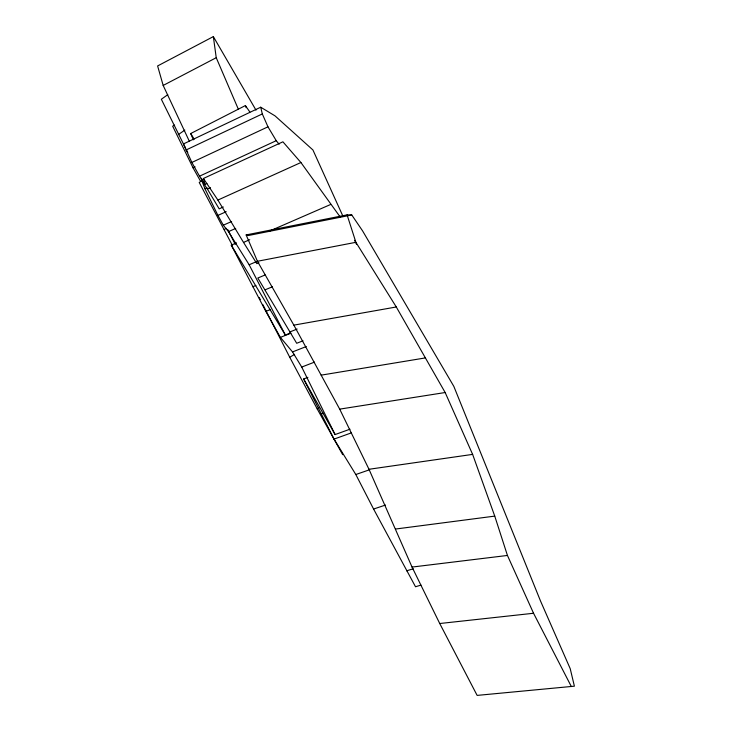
<?xml version="1.0" encoding="UTF-8"?>
<svg xmlns="http://www.w3.org/2000/svg" width="732" height="732" viewBox="0 0 732 732"><rect width="100%" height="100%" fill="white"/><g stroke="black" fill="none" stroke-linecap="round" stroke-linejoin="round"><path stroke-width="1.1" d="M167.784 94.666L161.342 99.259L185.672 148.468M178.324 134.624L184.821 130.104M202.059 180.557L199.232 182.469L232.584 245.787M224.221 229.555L226.133 228.302M342.668 454.654L317.203 408.923L289.744 357.262L294.612 354.343M317.203 408.923L319.179 407.788M174.646 125.117L172.66 126.188L193.074 167.866L200.714 181.518M256.008 110.157L213.351 36.6L157.609 65.953L163.172 85.443L189.451 141.486M193.074 167.866L195.078 166.814M163.172 85.443L216.233 57.709L213.351 36.6M193.385 139.803L190.695 133.535L245.394 105.573L249.877 112.051M342.924 216.178L312.93 149.978L275.022 115.866L260.711 107.211L183.494 143.92L191.866 162.449L199.516 176.183L204.832 184.354L206.909 183.403M185.873 150.087L262.303 113.936L260.711 107.211M191.866 162.449L267.967 126.828L276.257 140.69L279.139 144.204M199.516 176.183L276.257 140.69M204.832 184.354L203.414 178.48L282.909 141.816L300.916 162.522L340.316 217.175M290.613 332.959L285.352 335.055L249.155 264.755L228.43 231.632L223.297 225.191L217.926 215.4L204.951 188.755L207.019 187.813M204.951 188.755L201.758 180.548L207.412 189.085L210.523 187.676M203.414 178.48L217.898 200.065L300.916 162.522M223.342 206.991L219.17 208.858L207.412 189.085M217.926 215.4L226.215 211.694M223.297 225.191L231.632 221.503M228.43 231.632L235.704 228.439M349.978 429.199L335.091 434.57L301.73 367.061L292.526 351.927L280.393 337.388L265.835 311.402L231.285 245.147L236.482 242.887M217.898 200.065L243.518 242.402L249.74 239.693M269.449 231.111L330.654 204.475M258.908 262.724L256.822 263.621L243.518 242.402M249.155 264.755L256.493 261.635M265.149 274.958L257.829 278.032L296.698 343.281L303.011 340.792M252.75 286.77L255.88 285.462M265.121 289.808L272.469 286.761M265.835 311.402L270.035 309.691M289.716 332.008L297.155 329.043M280.393 337.388L290.915 333.197M292.526 351.927L306.305 346.52M301.73 367.061L314.522 362.12M420.946 585.106L415.52 586.762L373.585 509.033L355.816 474.519L334.03 439.108L303.652 378.966L307.916 377.337M321.092 414.001L323.205 413.214M334.03 439.108L351.232 432.923M355.816 474.519L369.697 469.715M373.585 509.033L385.508 505.053M406.672 570.823L413.205 568.782M246.144 234.926L347.078 214.869L351.781 214.979L362.569 230.864L453.831 386.368L540.5 600.972L570.219 668.673L574.391 686.186L477.127 695.4L439.731 623.518L412.043 567.071L368.992 469.276L339.703 409.133L293.852 325.136L257.435 261.269L246.144 234.926L248.532 235.475L351.781 214.979M257.435 261.269L355.898 242.31L396.287 306.983L445.166 392.526L472.625 454.389L494.75 516.115L507.441 555.451L533.546 613.26L571.353 686.589M293.852 325.136L396.287 306.983M321.156 375.15L425.393 357.911M339.703 409.133L445.166 392.526M368.992 469.276L472.625 454.389M395.683 529.016L494.75 516.115M412.043 567.071L507.441 555.451M439.731 623.518L533.546 613.26M190.695 133.535L194.19 139.181M231.285 245.147L285.352 335.055M303.652 378.966L335.091 434.57M186.724 150.444L187.776 152.421M259.22 297.54L260.263 299.571M201.355 178.233L202.38 180.246M262.861 304.64L289.744 357.262M227.652 229.391L235.301 244.397M354.553 240.316L356.566 244.406M262.303 113.936L267.967 126.828M216.233 57.709L238.239 108.967M245.394 105.573L246.153 107.696M347.078 214.869L355.898 242.31"/></g></svg>
